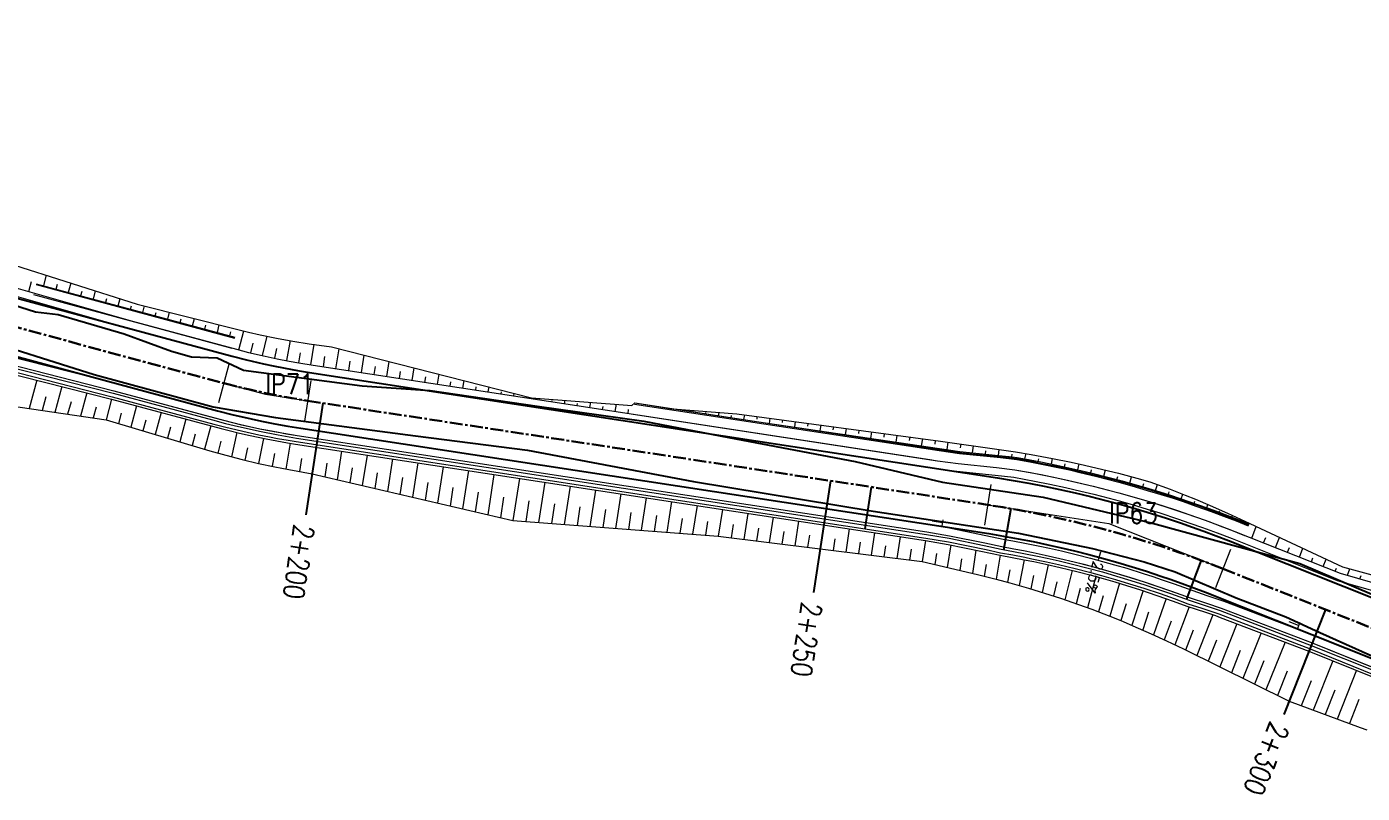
# Model space of a CAD drawing. Extents: x 337736 to 342003, y 3067251 to 3069533.
# Drawn here: x 339581.6 to 339711.6, y 3068123 to 3068197.6 of the extents above; entities that cross this region are included whole.
import ezdxf
from ezdxf.enums import TextEntityAlignment as Align

# ---------------------------------------------------------------- set-up
doc = ezdxf.new("R2010")
doc.units = 0
doc.header["$MEASUREMENT"] = 0
doc.linetypes.add('Center', pattern=[2, 1.25, -0.25, 0.25, -0.25])
for name, color, linetype, lineweight in [('BEC', 3, 'Continuous', 13), ('BES', 3, 'Continuous', 13), ('CFHatchLines', 4, 'Continuous', 0), ('Chainage', 7, 'Continuous', 25), ('Drain', 3, 'Continuous', 9), ('IP_Line', 150, 'Continuous', 9), ('LeftRoadExtreme', 7, 'Continuous', 13), ('RC', 9, 'Center', 30), ('Retaining Wall', 140, 'Continuous', 9), ('RightRoadExtreme', 7, 'Continuous', 13), ('Road Width', 6, 'Continuous', 25), ('Shoulder', 30, 'Continuous', 15)]:
    doc.layers.add(name, color=color, linetype=linetype, lineweight=lineweight)
for name, color, linetype in [('IPName', 7, 'Continuous'), ('RoadEdge', 51, 'Continuous'), ('Super-Elevation', 1, 'Continuous')]:
    doc.layers.add(name, color=color, linetype=linetype)
doc.styles.get("Standard").update_dxf_attribs({"font": 'simplex.shx'})

msp = doc.modelspace()

# ---------------------------------------------------------------- linework, layer by layer
at = {"layer": 'BEC'}
for points in [[(339601.33, 3068164.88), (339600.29, 3068161.01)], [(339609.27, 3068163.2), (339608.66, 3068159.25)], [(339675.46, 3068153.08), (339674.85, 3068149.12)], [(339698.81, 3068146.74), (339697.34, 3068143.02)]]:
    msp.add_lwpolyline(points, dxfattribs=at)
at = {"layer": 'BES'}
for points in [[(339601.33, 3068164.88), (339600.29, 3068161.01)], [(339609.27, 3068163.2), (339608.66, 3068159.25)], [(339675.46, 3068153.08), (339674.85, 3068149.12)], [(339698.81, 3068146.74), (339697.34, 3068143.02)]]:
    msp.add_lwpolyline(points, dxfattribs=at)
at = {"layer": 'CFHatchLines'}
for p, q in [((339583.27, 3068172.43), (339583.54, 3068173.44)), ((339581.82, 3068171.85), (339582.08, 3068172.83)), ((339584.47, 3068172.1), (339584.6, 3068172.58)), ((339585.68, 3068171.78), (339585.93, 3068172.69)), ((339588.1, 3068171.13), (339588.31, 3068171.93)), ((339586.89, 3068171.46), (339587, 3068171.88)), ((339589.3, 3068170.81), (339589.4, 3068171.18)), ((339590.51, 3068170.48), (339590.7, 3068171.17)), ((339591.72, 3068170.15), (339591.8, 3068170.47)), ((339592.92, 3068169.83), (339593.09, 3068170.46)), ((339594.13, 3068169.5), (339594.22, 3068169.83)), ((339595.34, 3068169.18), (339595.52, 3068169.85)), ((339596.54, 3068168.85), (339596.64, 3068169.2)), ((339597.75, 3068168.53), (339597.94, 3068169.23)), ((339598.96, 3068168.21), (339599.06, 3068168.57)), ((339600.17, 3068167.88), (339600.36, 3068168.62)), ((339601.37, 3068167.56), (339601.47, 3068167.93)), ((339602.27, 3068166.18), (339602.75, 3068168.02)), ((339603.42, 3068165.89), (339603.65, 3068166.82)), ((339604.58, 3068165.62), (339605.01, 3068167.51)), ((339606.92, 3068165.13), (339607.29, 3068167.08)), ((339605.75, 3068165.36), (339605.95, 3068166.32)), ((339608.09, 3068164.92), (339608.26, 3068165.9)), ((339609.27, 3068164.72), (339609.58, 3068166.72)), ((339610.49, 3068164.54), (339610.64, 3068165.54)), ((339611.72, 3068164.35), (339612.02, 3068166.29)), ((339614.2, 3068163.97), (339614.46, 3068165.67)), ((339612.96, 3068164.16), (339613.1, 3068165.07)), ((339615.43, 3068163.78), (339615.55, 3068164.57)), ((339616.67, 3068163.59), (339616.89, 3068165.06)), ((339619.14, 3068163.21), (339619.33, 3068164.44)), ((339582.6, 3068163.22), (339581.86, 3068160.46)), ((339617.9, 3068163.4), (339618.01, 3068164.07)), ((339620.38, 3068163.02), (339620.46, 3068163.57)), ((339621.61, 3068162.83), (339621.76, 3068163.81)), ((339622.85, 3068162.65), (339622.91, 3068163.08)), ((339624.08, 3068162.46), (339624.2, 3068163.19)), ((339583.46, 3068161.6), (339583.1, 3068160.28)), ((339585.03, 3068162.61), (339584.35, 3068160.1)), ((339587.45, 3068162), (339586.84, 3068159.73)), ((339625.32, 3068162.27), (339625.36, 3068162.58)), ((339626.55, 3068162.08), (339626.63, 3068162.58)), ((339627.79, 3068161.89), (339627.82, 3068162.08)), ((339629.02, 3068161.7), (339629.06, 3068161.96)), ((339630.26, 3068161.51), (339630.27, 3068161.58)), ((339585.92, 3068161.11), (339585.59, 3068159.91)), ((339588.37, 3068160.62), (339588.09, 3068159.55)), ((339589.87, 3068161.38), (339589.33, 3068159.37)), ((339592.29, 3068160.73), (339591.73, 3068158.65)), ((339631.49, 3068161.32), (339631.52, 3068161.46)), ((339632.73, 3068161.13), (339632.75, 3068161.25)), ((339633.97, 3068160.94), (339634.02, 3068161.27)), ((339635.2, 3068160.75), (339635.23, 3068160.96)), ((339636.44, 3068160.56), (339636.52, 3068161.08)), ((339637.67, 3068160.38), (339637.72, 3068160.68)), ((339638.91, 3068160.19), (339639.02, 3068160.88)), ((339640.15, 3068160), (339640.21, 3068160.39)), ((339641.55, 3068160.9), (339641.55, 3068160.9)), ((339642.78, 3068160.71), (339642.78, 3068160.71)), ((339644.02, 3068160.52), (339644.02, 3068160.52)), ((339645.26, 3068160.36), (339645.26, 3068160.4)), ((339646.49, 3068160.14), (339646.51, 3068160.3)), ((339590.8, 3068160.03), (339590.53, 3068159.01)), ((339593.21, 3068159.35), (339592.92, 3068158.29)), ((339594.7, 3068160.08), (339594.12, 3068157.94)), ((339597.11, 3068159.43), (339596.52, 3068157.23)), ((339647.72, 3068159.95), (339647.74, 3068160.08)), ((339648.96, 3068159.76), (339649.01, 3068160.1)), ((339650.2, 3068159.57), (339650.23, 3068159.79)), ((339651.43, 3068159.39), (339651.51, 3068159.87)), ((339652.71, 3068159.45), (339652.74, 3068159.7)), ((339653.91, 3068159.02), (339653.98, 3068159.53)), ((339655.18, 3068159.1), (339655.22, 3068159.37)), ((339656.38, 3068158.66), (339656.46, 3068159.2)), ((339657.66, 3068158.75), (339657.7, 3068159.03)), ((339595.61, 3068158.67), (339595.32, 3068157.58)), ((339598.02, 3068157.99), (339597.72, 3068156.87)), ((339599.53, 3068158.78), (339598.92, 3068156.51)), ((339602.08, 3068158.13), (339601.53, 3068155.78)), ((339658.85, 3068158.29), (339658.94, 3068158.87)), ((339660.13, 3068158.4), (339660.18, 3068158.7)), ((339661.33, 3068157.92), (339661.42, 3068158.53)), ((339662.61, 3068158.05), (339662.66, 3068158.36)), ((339663.8, 3068157.56), (339663.9, 3068158.2)), ((339665.08, 3068157.7), (339665.13, 3068158.03)), ((339666.27, 3068157.19), (339666.37, 3068157.86)), ((339667.56, 3068157.35), (339667.61, 3068157.69)), ((339600.51, 3068157.29), (339600.21, 3068156.14)), ((339603.11, 3068156.64), (339602.85, 3068155.45)), ((339604.67, 3068157.57), (339604.18, 3068155.13)), ((339607.27, 3068157.09), (339606.85, 3068154.58)), ((339609.8, 3068156.7), (339609.4, 3068154.11)), ((339612.27, 3068156.32), (339611.84, 3068153.54)), ((339668.74, 3068156.83), (339668.85, 3068157.53)), ((339670.04, 3068157), (339670.09, 3068157.36)), ((339671.22, 3068156.47), (339671.33, 3068157.19)), ((339672.51, 3068156.66), (339672.57, 3068157.02)), ((339673.7, 3068156.17), (339673.8, 3068156.84)), ((339674.95, 3068156.04), (339674.99, 3068156.35)), ((339676.21, 3068155.91), (339676.29, 3068156.49)), ((339605.74, 3068156.08), (339605.51, 3068154.85)), ((339608.37, 3068155.61), (339608.17, 3068154.33)), ((339610.83, 3068155.17), (339610.62, 3068153.83)), ((339614.74, 3068155.94), (339614.28, 3068152.98)), ((339617.21, 3068155.56), (339616.73, 3068152.41)), ((339619.68, 3068155.19), (339619.17, 3068151.84)), ((339677.51, 3068155.77), (339677.55, 3068156.03)), ((339678.8, 3068155.56), (339678.9, 3068156.08)), ((339680.09, 3068155.32), (339680.14, 3068155.59)), ((339681.37, 3068155.07), (339681.48, 3068155.61)), ((339682.65, 3068154.8), (339682.72, 3068155.08)), ((339683.93, 3068154.51), (339684.06, 3068155.08)), ((339613.28, 3068154.7), (339613.06, 3068153.26)), ((339615.74, 3068154.22), (339615.51, 3068152.69)), ((339618.2, 3068153.75), (339617.95, 3068152.12)), ((339622.15, 3068154.81), (339621.61, 3068151.27)), ((339624.62, 3068154.43), (339624.05, 3068150.7)), ((339627.1, 3068154.05), (339626.5, 3068150.13)), ((339685.21, 3068154.21), (339685.28, 3068154.5)), ((339686.48, 3068153.89), (339686.63, 3068154.49)), ((339687.74, 3068153.56), (339687.83, 3068153.87)), ((339689.01, 3068153.22), (339689.18, 3068153.84)), ((339620.65, 3068153.28), (339620.39, 3068151.55)), ((339623.11, 3068152.8), (339622.83, 3068150.98)), ((339629.57, 3068153.67), (339628.94, 3068149.56)), ((339632.04, 3068153.3), (339631.44, 3068149.37)), ((339634.51, 3068152.92), (339633.94, 3068149.18)), ((339636.98, 3068152.54), (339636.44, 3068149)), ((339690.27, 3068152.85), (339690.36, 3068153.17)), ((339691.52, 3068152.48), (339691.7, 3068153.07)), ((339625.57, 3068152.33), (339625.28, 3068150.42)), ((339628.02, 3068151.86), (339627.72, 3068149.85)), ((339630.49, 3068151.48), (339630.19, 3068149.47)), ((339632.98, 3068151.19), (339632.69, 3068149.28)), ((339639.45, 3068152.16), (339638.94, 3068148.81)), ((339641.92, 3068151.79), (339641.44, 3068148.62)), ((339644.39, 3068151.41), (339643.94, 3068148.43)), ((339692.77, 3068152.09), (339692.85, 3068152.35)), ((339694.02, 3068151.68), (339694.16, 3068152.13)), ((339695.26, 3068151.26), (339695.32, 3068151.45)), ((339696.49, 3068150.82), (339696.6, 3068151.13)), ((339635.47, 3068150.91), (339635.19, 3068149.09)), ((339637.95, 3068150.63), (339637.69, 3068148.9)), ((339640.44, 3068150.34), (339640.19, 3068148.71)), ((339642.92, 3068150.06), (339642.69, 3068148.52)), ((339646.87, 3068151.03), (339646.44, 3068148.24)), ((339649.34, 3068150.65), (339648.94, 3068148.05)), ((339651.81, 3068150.27), (339651.42, 3068147.74)), ((339654.28, 3068149.9), (339653.9, 3068147.43)), ((339697.72, 3068150.37), (339697.76, 3068150.49)), ((339698.94, 3068149.91), (339699.01, 3068150.07)), ((339645.41, 3068149.78), (339645.19, 3068148.33)), ((339647.9, 3068149.49), (339647.69, 3068148.15)), ((339650.38, 3068149.18), (339650.18, 3068147.9)), ((339652.85, 3068148.83), (339652.66, 3068147.59)), ((339656.75, 3068149.52), (339656.38, 3068147.12)), ((339659.22, 3068149.14), (339658.87, 3068146.81)), ((339661.69, 3068148.76), (339661.35, 3068146.5)), ((339700.15, 3068149.43), (339700.17, 3068149.48)), ((339700.87, 3068147.86), (339701.32, 3068148.99)), ((339655.33, 3068148.49), (339655.14, 3068147.28)), ((339657.81, 3068148.15), (339657.62, 3068146.97)), ((339660.28, 3068147.8), (339660.11, 3068146.66)), ((339662.76, 3068147.46), (339662.59, 3068146.35)), ((339664.16, 3068148.38), (339663.83, 3068146.19)), ((339666.64, 3068148), (339666.31, 3068145.88)), ((339669.11, 3068147.63), (339668.79, 3068145.57)), ((339702.03, 3068147.4), (339702.24, 3068147.93)), ((339703.19, 3068146.94), (339703.59, 3068147.93)), ((339665.23, 3068147.12), (339665.07, 3068146.04)), ((339667.71, 3068146.77), (339667.55, 3068145.73)), ((339670.18, 3068146.35), (339670.01, 3068145.29)), ((339671.57, 3068147.2), (339671.23, 3068145)), ((339674.02, 3068146.69), (339673.68, 3068144.43)), ((339676.38, 3068146.19), (339675.98, 3068143.87)), ((339704.36, 3068146.48), (339704.54, 3068146.94)), ((339705.52, 3068146.01), (339705.86, 3068146.87)), ((339706.68, 3068145.55), (339706.83, 3068145.94)), ((339672.63, 3068145.83), (339672.46, 3068144.72)), ((339675.03, 3068145.3), (339674.84, 3068144.15)), ((339677.34, 3068144.77), (339677.11, 3068143.56)), ((339678.73, 3068145.75), (339678.24, 3068143.25)), ((339681.07, 3068145.26), (339680.47, 3068142.58)), ((339683.4, 3068144.72), (339682.69, 3068141.86)), ((339707.84, 3068145.09), (339708.12, 3068145.8)), ((339709, 3068144.63), (339709.13, 3068144.95)), ((339710.19, 3068144.24), (339710.44, 3068144.86)), ((339679.63, 3068144.22), (339679.36, 3068142.92)), ((339681.91, 3068143.61), (339681.58, 3068142.23)), ((339685.71, 3068144.12), (339684.88, 3068141.09)), ((339688.01, 3068143.46), (339687.05, 3068140.27)), ((339711.4, 3068143.89), (339711.53, 3068144.21)), ((339684.17, 3068142.95), (339683.79, 3068141.48)), ((339686.41, 3068142.24), (339685.97, 3068140.68)), ((339690.29, 3068142.75), (339689.19, 3068139.39)), ((339688.64, 3068141.47), (339688.13, 3068139.83)), ((339692.55, 3068141.98), (339691.31, 3068138.46)), ((339694.8, 3068141.17), (339693.4, 3068137.48)), ((339690.84, 3068140.65), (339690.26, 3068138.93)), ((339693.02, 3068139.78), (339692.36, 3068137.97)), ((339697.1, 3068140.41), (339695.52, 3068136.43)), ((339699.44, 3068139.53), (339697.77, 3068135.32)), ((339695.18, 3068138.89), (339694.43, 3068136.97)), ((339701.78, 3068138.64), (339700.01, 3068134.2)), ((339697.46, 3068137.92), (339696.64, 3068135.87)), ((339699.75, 3068136.92), (339698.89, 3068134.76)), ((339704.12, 3068137.75), (339702.26, 3068133.09)), ((339706.45, 3068136.87), (339704.51, 3068131.98)), ((339702.04, 3068135.92), (339701.14, 3068133.65)), ((339708.77, 3068135.93), (339706.86, 3068131.12)), ((339704.34, 3068134.92), (339703.39, 3068132.53)), ((339711.09, 3068135), (339709.2, 3068130.25)), ((339706.65, 3068133.97), (339705.68, 3068131.55)), ((339708.98, 3068133.07), (339708.03, 3068130.68)), ((339711.31, 3068132.17), (339710.38, 3068129.82))]:
    msp.add_line(p, q, dxfattribs=at)
at = {"layer": 'Chainage'}
for p, q in [((339610.45, 3068161), (339608.79, 3068150.13)), ((339659.88, 3068153.44), (339658.22, 3068142.57)), ((339708.06, 3068140.91), (339704, 3068130.69))]:
    msp.add_line(p, q, dxfattribs=at)
at = {"layer": 'Drain'}
for points in [[(339577.01, 3068165.52), (339590.09, 3068162.2), (339600.76, 3068159.34), (339602.53, 3068158.9), (339603.3, 3068158.73), (339604.32, 3068158.51), (339605.09, 3068158.35), (339606.12, 3068158.16), (339606.89, 3068158.02), (339607.93, 3068157.85), (339669.23, 3068148.47), (339671.45, 3068148.09), (339674.88, 3068147.39), (339676.53, 3068147.03), (339677.71, 3068146.82), (339678.66, 3068146.64), (339679.6, 3068146.45), (339680.78, 3068146.2), (339682.2, 3068145.88), (339683.6, 3068145.54), (339685.23, 3068145.12), (339686.4, 3068144.81), (339687.79, 3068144.41), (339689.4, 3068143.92), (339690.78, 3068143.48), (339691.92, 3068143.1), (339693.51, 3068142.54), (339694.87, 3068142.04), (339696.48, 3068141.52), (339697.89, 3068141.03), (339706.77, 3068137.66), (339713.03, 3068135.13)], [(339576.78, 3068164.7), (339589.87, 3068161.38), (339600.54, 3068158.52), (339601.31, 3068158.32), (339602.34, 3068158.08), (339603.37, 3068157.84), (339604.15, 3068157.68), (339604.93, 3068157.52), (339605.97, 3068157.32), (339607.01, 3068157.14), (339607.79, 3068157.01), (339669.11, 3068147.63), (339671.33, 3068147.25), (339674.51, 3068146.6), (339676.38, 3068146.19), (339677.56, 3068145.98), (339678.73, 3068145.75), (339679.67, 3068145.57), (339680.84, 3068145.32), (339682.23, 3068145), (339683.86, 3068144.6), (339685.25, 3068144.24), (339686.4, 3068143.92), (339687.55, 3068143.6), (339688.69, 3068143.25), (339690.06, 3068142.82), (339691.65, 3068142.29), (339693.22, 3068141.74), (339694.57, 3068141.25), (339696.39, 3068140.65), (339697.34, 3068140.33), (339697.81, 3068140.15), (339706.45, 3068136.87), (339712.96, 3068134.24)], [(339576.85, 3068164.94), (339589.94, 3068161.62), (339599.84, 3068158.96), (339600.86, 3068158.69), (339602.66, 3068158.26), (339604.2, 3068157.92), (339605.23, 3068157.71), (339606.01, 3068157.57), (339607.05, 3068157.38), (339607.83, 3068157.25), (339669.15, 3068147.87), (339671.36, 3068147.49), (339675.02, 3068146.74), (339676.42, 3068146.44), (339677.6, 3068146.23), (339678.78, 3068146), (339679.48, 3068145.86), (339680.89, 3068145.56), (339682.06, 3068145.3), (339683.69, 3068144.9), (339685.08, 3068144.54), (339686.24, 3068144.23), (339687.62, 3068143.83), (339688.99, 3068143.42), (339690.36, 3068142.99), (339691.95, 3068142.46), (339693.31, 3068141.98), (339694.66, 3068141.48), (339696.03, 3068141.04), (339697.66, 3068140.48), (339706.55, 3068137.1), (339712.8, 3068134.57)], [(339576.94, 3068165.28), (339590.03, 3068161.96), (339599.68, 3068159.36), (339600.95, 3068159.03), (339602.22, 3068158.72), (339603.25, 3068158.48), (339604.27, 3068158.26), (339606.08, 3068157.91), (339607.89, 3068157.6), (339669.2, 3068148.22), (339671.42, 3068147.84), (339674.84, 3068147.14), (339676.48, 3068146.78), (339677.67, 3068146.57), (339678.85, 3068146.34), (339680.03, 3068146.1), (339680.97, 3068145.9), (339682.14, 3068145.64), (339683.31, 3068145.36), (339684.94, 3068144.94), (339686.33, 3068144.57), (339687.72, 3068144.17), (339689.1, 3068143.75), (339690.47, 3068143.32), (339691.61, 3068142.94), (339692.97, 3068142.47), (339694.78, 3068141.81), (339696.16, 3068141.36), (339697.79, 3068140.8), (339706.67, 3068137.42), (339713.17, 3068134.8)]]:
    msp.add_lwpolyline(points, dxfattribs=at)
at = {"layer": 'IP_Line'}
for points in [[(339600.81, 3068162.94), (339604.84, 3068161.86), (339608.96, 3068161.23)], [(339675.16, 3068151.1), (339686.97, 3068149.29), (339698.08, 3068144.88)]]:
    msp.add_lwpolyline(points, dxfattribs=at)
at = {"layer": 'LeftRoadExtreme'}
msp.add_lwpolyline([(339579.72, 3068174.65), (339592.37, 3068170.64), (339602.3, 3068168.13), (339603.2, 3068167.91), (339604.33, 3068167.65), (339605.92, 3068167.33), (339607.52, 3068167.04), (339609.12, 3068166.78), (339611.29, 3068166.48), (339630.77, 3068161.52), (339640.52, 3068160.77), (339640.8, 3068161.01), (339644.27, 3068160.48), (339644.51, 3068160.45), (339650.76, 3068159.97), (339670.59, 3068157.29), (339676.29, 3068156.49), (339677.86, 3068156.25), (339679.41, 3068155.99), (339681.48, 3068155.61), (339683.29, 3068155.25), (339684.58, 3068154.97), (339686.37, 3068154.55), (339687.91, 3068154.17), (339689.69, 3068153.7), (339690.96, 3068153.35), (339692.94, 3068152.61), (339694.41, 3068152.03), (339695.39, 3068151.64), (339696.84, 3068151.02), (339698.53, 3068150.29), (339700.19, 3068149.52), (339709.71, 3068145.06), (339716.49, 3068143.21)], dxfattribs=at)
at = {"layer": 'RC', "linetype": 'Center'}
msp.add_lwpolyline([(339462.42, 3068192.33), (339478.46, 3068196.6), (339478.46, 3068196.6, -0.120414), (339492.7, 3068196.9), (339492.7, 3068196.9), (339503.61, 3068194.48), (339503.61, 3068194.48, -0.034653), (339524.19, 3068188.38), (339524.19, 3068188.38), (339563.16, 3068173.84), (339563.16, 3068173.84, 0.023562), (339577.96, 3068169.09), (339577.96, 3068169.09), (339600.81, 3068162.94), (339600.81, 3068162.94, 0.027805), (339608.96, 3068161.23), (339608.96, 3068161.23), (339675.16, 3068151.1), (339675.16, 3068151.1, -0.056727), (339698.08, 3068144.88), (339698.08, 3068144.88), (339714.51, 3068138.34)], format="xyb", dxfattribs=at)
at = {"layer": 'Retaining Wall'}
for points in [[(339582.52, 3068172.53), (339601.83, 3068167.33)], [(339582.54, 3068172.62), (339601.86, 3068167.42)], [(339582.54, 3068172.62), (339601.86, 3068167.42)], [(339582.26, 3068171.56), (339601.57, 3068166.36)], [(339640.79, 3068160.91), (339670.45, 3068156.38), (339672.43, 3068156.1), (339676.43, 3068155.69), (339677.99, 3068155.5), (339679.28, 3068155.27), (339680.56, 3068155.03), (339681.84, 3068154.77), (339683.12, 3068154.49), (339684.14, 3068154.26), (339685.67, 3068153.89), (339686.68, 3068153.63), (339687.95, 3068153.3), (339689.21, 3068152.95), (339690.71, 3068152.51), (339691.71, 3068152.21), (339693.21, 3068151.74), (339694.2, 3068151.41), (339695.44, 3068150.98), (339696.91, 3068150.46), (339698.14, 3068150), (339699.36, 3068149.53), (339700.54, 3068149.06)], [(339640.8, 3068161.01), (339670.46, 3068156.47), (339672.69, 3068156.17), (339676.19, 3068155.81), (339678.01, 3068155.6), (339679.3, 3068155.37), (339680.33, 3068155.17), (339681.86, 3068154.86), (339682.89, 3068154.64), (339684.42, 3068154.29), (339685.69, 3068153.99), (339687.21, 3068153.6), (339688.48, 3068153.26), (339689.48, 3068152.98), (339690.74, 3068152.61), (339691.99, 3068152.23), (339693.24, 3068151.83), (339694.23, 3068151.5), (339695.72, 3068150.99), (339696.95, 3068150.55), (339698.17, 3068150.1), (339699.15, 3068149.72), (339700.58, 3068149.16)], [(339640.8, 3068161.01), (339650.69, 3068159.5), (339670.47, 3068156.57), (339672.46, 3068156.3), (339676.21, 3068155.91), (339677.77, 3068155.73), (339678.03, 3068155.7), (339678.8, 3068155.56), (339680.35, 3068155.27), (339681.89, 3068154.96), (339682.91, 3068154.74), (339684.19, 3068154.45), (339685.46, 3068154.15), (339686.98, 3068153.76), (339688, 3068153.49), (339689.01, 3068153.22), (339690.52, 3068152.78), (339691.52, 3068152.48), (339692.77, 3068152.09), (339694.02, 3068151.68), (339695.5, 3068151.17), (339696.74, 3068150.73), (339697.97, 3068150.28), (339699.43, 3068149.72), (339700.62, 3068149.25)], [(339640.64, 3068159.92), (339670.29, 3068155.39), (339672.28, 3068155.11), (339676.02, 3068154.73), (339677.82, 3068154.52), (339679.1, 3068154.29), (339680.37, 3068154.04), (339681.89, 3068153.73), (339682.91, 3068153.51), (339684.17, 3068153.22), (339685.43, 3068152.92), (339686.93, 3068152.54), (339687.93, 3068152.27), (339689.43, 3068151.85), (339690.42, 3068151.56), (339691.42, 3068151.25), (339692.9, 3068150.79), (339694.37, 3068150.29), (339695.6, 3068149.87), (339696.81, 3068149.43), (339697.78, 3068149.07), (339698.75, 3068148.7), (339700.17, 3068148.13)], [(339660.58, 3068158.04), (339670.47, 3068156.57), (339672.46, 3068156.3), (339676.21, 3068155.91), (339677.25, 3068155.8), (339678.03, 3068155.7), (339679.06, 3068155.52), (339680.35, 3068155.27), (339681.89, 3068154.96), (339682.91, 3068154.74), (339683.93, 3068154.51), (339685.21, 3068154.21), (339686.98, 3068153.76), (339688.25, 3068153.42), (339689.51, 3068153.07), (339690.52, 3068152.78), (339691.77, 3068152.4), (339692.77, 3068152.09), (339694.02, 3068151.68), (339695.5, 3068151.17), (339696.49, 3068150.82), (339697.72, 3068150.37), (339698.7, 3068150), (339700.62, 3068149.25)]]:
    msp.add_lwpolyline(points, dxfattribs=at)
at = {"layer": 'RightRoadExtreme'}
msp.add_lwpolyline([(339575.88, 3068161.34), (339589.33, 3068159.37), (339599.43, 3068156.36), (339601, 3068155.92), (339602.59, 3068155.51), (339604.18, 3068155.13), (339605.78, 3068154.79), (339607.12, 3068154.53), (339609.4, 3068154.11), (339628.94, 3068149.56), (339648.94, 3068148.05), (339668.79, 3068145.57), (339674.16, 3068144.32), (339675.98, 3068143.87), (339677.34, 3068143.5), (339679.13, 3068142.99), (339680.7, 3068142.51), (339682.25, 3068142.01), (339684.01, 3068141.4), (339685.32, 3068140.93), (339687.05, 3068140.27), (339688.13, 3068139.83), (339689.83, 3068139.11), (339691.1, 3068138.55), (339692.57, 3068137.87), (339694.23, 3068137.07), (339704.51, 3068131.98), (339711.43, 3068129.43), (339712.08, 3068129.21)], dxfattribs=at)
at = {"layer": 'Road Width'}
for points in [[(339577.97, 3068171.94), (339601.61, 3068165.57), (339603.01, 3068165.22), (339604.65, 3068164.83), (339605.6, 3068164.63), (339606.78, 3068164.39), (339607.96, 3068164.18), (339609.15, 3068163.98), (339676.13, 3068153.73), (339677.64, 3068153.48), (339679.16, 3068153.21), (339680.67, 3068152.91), (339682.18, 3068152.6), (339683.68, 3068152.26), (339685.17, 3068151.9), (339686.67, 3068151.52), (339688.15, 3068151.12), (339689.63, 3068150.7), (339691.11, 3068150.25), (339692.57, 3068149.79), (339694.03, 3068149.3), (339695, 3068148.96), (339696.21, 3068148.53), (339697.41, 3068148.08), (339698.61, 3068147.62), (339715.58, 3068140.88)], [(339576.52, 3068166.64), (339600.19, 3068160.26), (339601.7, 3068159.87), (339602.45, 3068159.69), (339603.46, 3068159.46), (339604.48, 3068159.24), (339605.75, 3068158.99), (339607.02, 3068158.76), (339608.3, 3068158.55), (339675.27, 3068148.3), (339676.71, 3068148.06), (339678.14, 3068147.8), (339679.58, 3068147.52), (339681.01, 3068147.22), (339682.2, 3068146.96), (339683.62, 3068146.62), (339685.03, 3068146.26), (339686.44, 3068145.88), (339687.85, 3068145.49), (339689.25, 3068145.07), (339690.64, 3068144.63), (339692.03, 3068144.17), (339692.95, 3068143.86), (339694.1, 3068143.45), (339695.24, 3068143.03), (339696.38, 3068142.59), (339713.56, 3068135.76)]]:
    msp.add_lwpolyline(points, dxfattribs=at)
at = {"layer": 'RoadEdge'}
for points in [[(339574.37, 3068172.44, 1410.73), (339582.46, 3068169.88, 1410.35), (339584.66, 3068169.61, 1410.3), (339591.1, 3068167.75, 1409.97), (339595.71, 3068166.06, 1409.73), (339597.66, 3068165.5, 1409.65), (339600.14, 3068165.4, 1409.63), (339602.71, 3068164.19, 1409.6), (339614.26, 3068162.67, 1409.22), (339620.89, 3068162.21, 1409.02), (339631.31, 3068160.71, 1408.41), (339641.7, 3068159.25, 1407.47), (339649.96, 3068157.64, 1406.98), (339662.26, 3068155.32, 1406.28), (339670.78, 3068153.29, 1405.85), (339680.58, 3068151.83, 1405.4), (339691.2, 3068149.32, 1404.87), (339705.57, 3068145.4, 1404.16), (339719.58, 3068139.41, 1402.73)], [(339576.03, 3068167.61, 1410.64), (339588.18, 3068163.79, 1410.05), (339599.76, 3068160.65, 1409.68), (339605.84, 3068159.6, 1409.52), (339619.47, 3068157.83, 1408.99), (339630.36, 3068156.41, 1408.29), (339646.54, 3068153.37, 1407.1), (339664.03, 3068150.48, 1406.2), (339678.18, 3068148.35, 1405.55), (339685.38, 3068146.86, 1405.19), (339690.39, 3068145.54, 1404.98), (339693.42, 3068144.57, 1404.59), (339699.35, 3068142.04, 1404.38), (339704.2, 3068140.21, 1404), (339707.5, 3068138.69, 1403.74), (339715.09, 3068135.28, 1403.15)]]:
    msp.add_polyline3d(points, dxfattribs=at)
at = {"layer": 'Shoulder'}
for points in [[(339578.74, 3068171.94), (339591.72, 3068168.24), (339601.85, 3068165.51), (339603.48, 3068165.1), (339604.89, 3068164.78), (339606.07, 3068164.53), (339607.01, 3068164.35), (339607.96, 3068164.18), (339609.15, 3068163.98), (339669.69, 3068154.72), (339670.18, 3068154.65), (339672.16, 3068154.37), (339675.91, 3068153.99), (339677.7, 3068153.78), (339679.72, 3068153.41), (339681.23, 3068153.1), (339682.74, 3068152.78), (339684.25, 3068152.44), (339685.5, 3068152.13), (339686.99, 3068151.75), (339687.98, 3068151.48), (339689.22, 3068151.13), (339690.7, 3068150.69), (339691.93, 3068150.31), (339693.64, 3068149.75), (339694.86, 3068149.33), (339696.07, 3068148.9), (339697.52, 3068148.37), (339698.96, 3068147.81), (339709.19, 3068143.75), (339715.95, 3068141.81)], [(339578.93, 3068172.67), (339591.91, 3068168.96), (339602.04, 3068166.24), (339603.19, 3068165.94), (339604.82, 3068165.56), (339605.98, 3068165.31), (339607.15, 3068165.09), (339608.09, 3068164.92), (339609.5, 3068164.69), (339669.55, 3068155.5), (339670.29, 3068155.39), (339672.28, 3068155.11), (339676.02, 3068154.73), (339677.82, 3068154.52), (339679.35, 3068154.24), (339681.13, 3068153.89), (339682.65, 3068153.57), (339683.92, 3068153.28), (339685.43, 3068152.92), (339686.93, 3068152.54), (339687.93, 3068152.27), (339689.43, 3068151.85), (339690.67, 3068151.48), (339692.16, 3068151.02), (339693.64, 3068150.54), (339694.86, 3068150.13), (339696.33, 3068149.61), (339697.79, 3068149.07), (339699.24, 3068148.51), (339709.47, 3068144.44), (339716.22, 3068142.51)], [(339577.01, 3068165.52), (339590.09, 3068162.2), (339600.5, 3068159.4), (339602.03, 3068159.02), (339603.3, 3068158.73), (339604.32, 3068158.51), (339605.35, 3068158.3), (339606.64, 3068158.06), (339607.93, 3068157.85), (339669.23, 3068148.47), (339671.45, 3068148.09), (339674.88, 3068147.39), (339676.53, 3068147.03), (339677.71, 3068146.82), (339678.66, 3068146.64), (339679.6, 3068146.45), (339680.78, 3068146.2), (339682.2, 3068145.88), (339683.6, 3068145.54), (339684.53, 3068145.31), (339685.93, 3068144.94), (339687.09, 3068144.61), (339688.71, 3068144.13), (339690.32, 3068143.63), (339691.24, 3068143.33), (339693.06, 3068142.71), (339694.87, 3068142.04), (339696.48, 3068141.52), (339697.89, 3068141.03), (339706.77, 3068137.66), (339713.27, 3068135.03)], [(339577.2, 3068166.24), (339590.29, 3068162.93), (339600.69, 3068160.13), (339601.95, 3068159.81), (339603.46, 3068159.46), (339604.73, 3068159.19), (339606, 3068158.94), (339607.28, 3068158.71), (339608.56, 3068158.51), (339669.35, 3068149.21), (339671.32, 3068148.88), (339671.57, 3068148.83), (339674.99, 3068148.13), (339676.66, 3068147.77), (339677.61, 3068147.6), (339678.8, 3068147.37), (339680.23, 3068147.08), (339681.18, 3068146.88), (339682.36, 3068146.61), (339683.78, 3068146.27), (339685.19, 3068145.91), (339686.36, 3068145.6), (339687.53, 3068145.27), (339688.7, 3068144.92), (339690.32, 3068144.42), (339691.24, 3068144.12), (339692.16, 3068143.81), (339693.31, 3068143.41), (339695.13, 3068142.75), (339696.52, 3068142.29), (339698.16, 3068141.73), (339707.04, 3068138.35), (339713.54, 3068135.73)]]:
    msp.add_lwpolyline(points, dxfattribs=at)
at = {"layer": 'Super-Elevation'}
for p, q in [((339663.83, 3068152.83), (339663.21, 3068148.76)), ((339677.42, 3068150.73), (339676.71, 3068146.67)), ((339695.94, 3068145.7), (339694.5, 3068141.84))]:
    msp.add_line(p, q, dxfattribs=at)

# ---------------------------------------------------------------- texts
at = {"layer": 'Chainage', "width": 0.8}
for s, rotation, p in [('2+200', 261.3024, (339608.64, 3068149.14)), ('2+250', 261.3024, (339658.07, 3068141.58)), ('2+300', 248.3154, (339703.63, 3068129.76))]:
    msp.add_text(s, height=2, rotation=rotation, dxfattribs=at).set_placement(p, align=Align.MIDDLE_LEFT)
at = {"layer": 'IPName', "width": 0.8}
for s, p in [('IP71', (339604.84, 3068161.86)), ('IP63', (339686.97, 3068149.29))]:
    msp.add_text(s, height=2, dxfattribs=at).set_placement(p)
at = {"layer": 'Super-Elevation'}
for s, rotation, p in [('T', 261.3024, (339670.31, 3068149.76)), ('-2.5%', 254.8089, (339686.25, 3068146.65)), ('T', 248.3154, (339705.1, 3068139.86))]:
    msp.add_text(s, height=1, rotation=rotation, dxfattribs=at).set_placement(p, align=Align.MIDDLE_LEFT)

doc.saveas('drawing.dxf')
